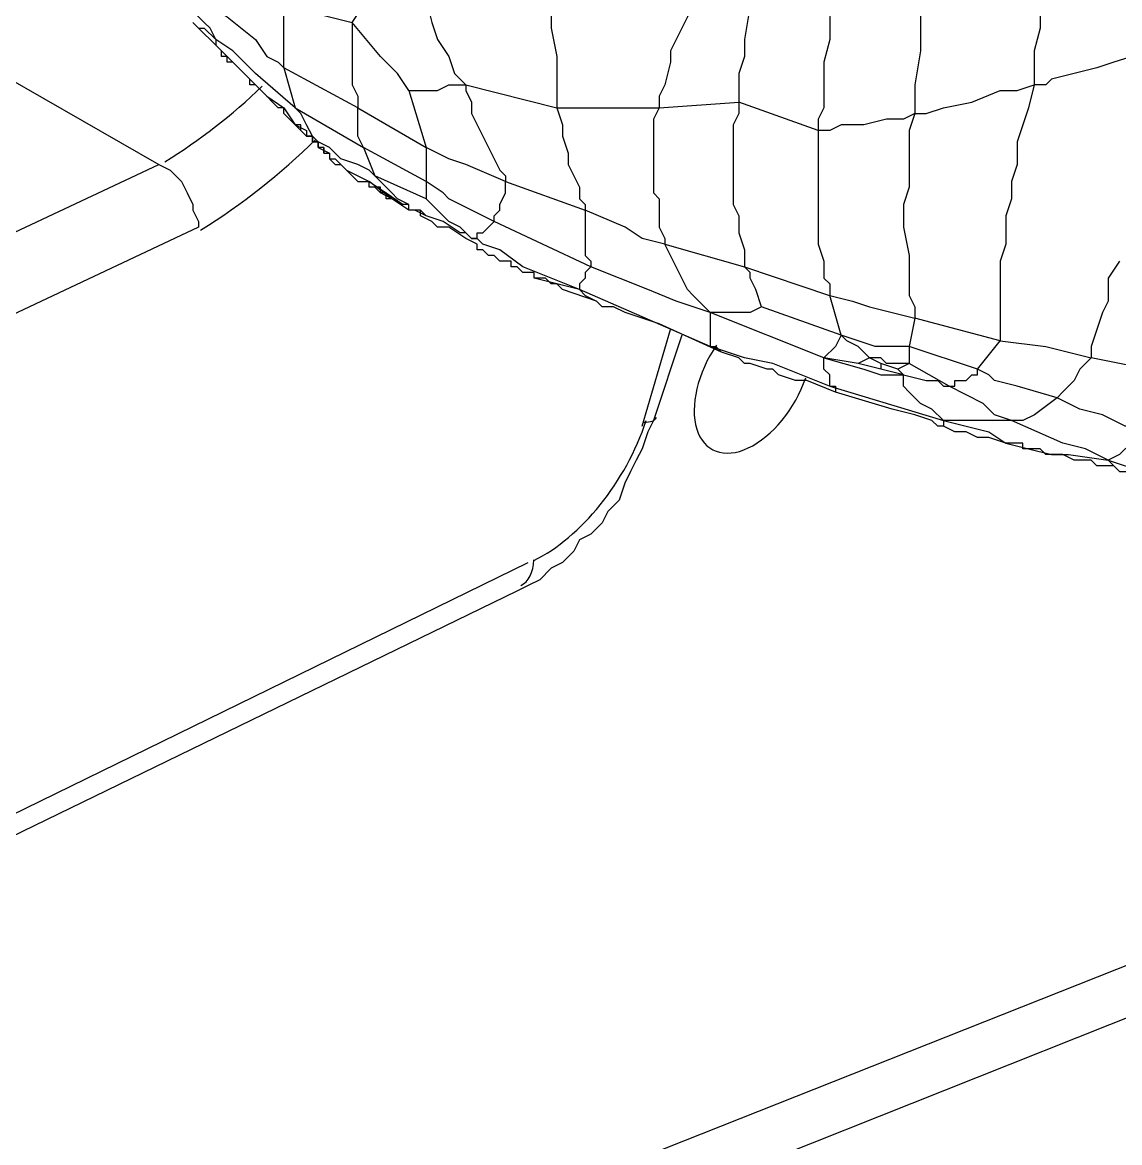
# Model space of a CAD drawing. Header units: millimetres. Extents: x 2758 to 41047, y 670 to 17125.
# Drawn here: x 34848.5 to 34928.9, y 8284.9 to 8367 of the extents above; entities that cross this region are included whole.
import ezdxf

# ---------------------------------------------------------------- set-up
doc = ezdxf.new("R2010")
doc.units = ezdxf.units.MM
doc.layers.add('PDF2_Geometría', color=7, linetype='Continuous')

# ---------------------------------------------------------------- blocks, each defined once
blk = doc.blocks.new('OH3A1-1$-$ASSY$$CENTER$TUB_-_v2$-$copia')
at = {"layer": 'PDF2_Geometría', "lineweight": -3}
for points in [[(15.28334384494357, 10.76917351616753), (15.28584374321831, 10.77084011501736), (15.28834364149305, 10.77250671386718), (15.29334343804253, 10.77500661214192), (15.29834323459201, 10.77833980984158), (15.30000983344184, 10.77917310926649), (15.30167643229166, 10.7800064086914), (15.30250973171658, 10.78083970811632), (15.30084313286675, 10.77000681559244), (15.30000983344184, 10.76417371961805), (15.29917653401692, 10.75834062364366), (15.2975099351671, 10.74667443169488), (15.2975099351671, 10.74417453342014), (15.29667663574218, 10.74084133572048), (15.29667663574218, 10.73834143744574), (15.29667663574218, 10.735841539171)], [(15.31751166449653, 10.69334242078993), (15.30501217312283, 10.69584231906467), (15.30417887369791, 10.69500901963976), (15.303345574273, 10.69417572021484), (15.30251227484809, 10.69250912136501), (15.30084567599826, 10.69084252251519), (15.30001237657335, 10.69000922309028)], [(15.30917867024739, 10.71000840928819), (15.30751207139757, 10.70750851101345), (15.30751207139757, 10.7041753133138), (15.30667877197265, 10.70250871446397), (15.30584547254774, 10.70000881618923), (15.30501217312283, 10.69750891791449), (15.30501217312283, 10.69667561848958), (15.30501217312283, 10.69584231906467)], [(15.26917690700955, 10.75667402479383), (15.26501040988498, 10.76417371961805), (15.26251051161024, 10.76750691731771), (15.2600106133355, 10.77167341444227), (15.25917731391059, 10.76667361789279), (15.25834401448567, 10.76167382134331), (15.25667741563585, 10.75667402479383), (15.25667741563585, 10.75417412651909), (15.25584411621094, 10.75167422824436), (15.25584411621094, 10.74917432996961), (15.25501081678602, 10.74750773111979), (15.25417751736111, 10.74250793457031), (15.25417751736111, 10.74000803629557), (15.25334421793619, 10.73750813802083), (15.25334421793619, 10.735841539171), (15.25334421793619, 10.73417494032118), (15.25334421793619, 10.73334164089627)], [(15.28334384494357, 10.76917351616753), (15.28167724609375, 10.76750691731771), (15.28001064724392, 10.76584031846788), (15.27584415011935, 10.76250712076823), (15.2725109524197, 10.75917392306857), (15.26917775472005, 10.75667402479383), (15.26834445529513, 10.75250752766927), (15.26751115587022, 10.74917432996961), (15.26667785644531, 10.74584113226996), (15.26667785644531, 10.74250793457031), (15.2658445570204, 10.73917473687066), (15.2658445570204, 10.735841539171), (15.2658445570204, 10.73250834147135), (15.26501125759548, 10.73084174262152), (15.26501125759548, 10.7291751437717)], [(15.28334384494357, 10.76917351616753), (15.28334384494357, 10.76667361789279), (15.28251054551866, 10.76417371961805), (15.28167724609375, 10.76000722249349), (15.28084394666883, 10.75000762939453), (15.28001064724392, 10.74750773111979), (15.28001064724392, 10.74500783284505), (15.28001064724392, 10.74334123399522), (15.28001064724392, 10.74084133572048), (15.27917734781901, 10.735841539171), (15.27917734781901, 10.73334164089627), (15.27917734781901, 10.73167504204644)], [(15.25084431966146, 10.76000637478298), (15.25001102023654, 10.75833977593316), (15.24917772081163, 10.75667317708333), (15.24834442138671, 10.75500657823351), (15.24834442138671, 10.75250667995876), (15.24584452311198, 10.74584028455946), (15.24417792426215, 10.74250708685981), (15.24334462483724, 10.74084048800998), (15.24334462483724, 10.73917388916015), (15.24251132541232, 10.7358406914605), (15.24167802598741, 10.73417409261067), (15.24167802598741, 10.73250749376085)], [(15.19667731391059, 10.74500783284505), (15.19834391276041, 10.74750773111979), (15.19917721218533, 10.74834103054469), (15.20001051161024, 10.75000762939453), (15.20501030815972, 10.75667402479383), (15.20667690700955, 10.75084092881944), (15.20751020643446, 10.74834103054469), (15.20834350585937, 10.74500783284505), (15.20917680528429, 10.74250793457031), (15.21084340413411, 10.74000803629557), (15.21167670355902, 10.73750813802083), (15.21251000298394, 10.73667483859592), (15.21334330240885, 10.735841539171)], [(15.17667643229166, 10.74250793457031), (15.17584313286675, 10.74417453342014), (15.17500983344184, 10.74500783284505), (15.1725099351671, 10.74750773111979), (15.17167663574219, 10.74834103054469), (15.17167663574219, 10.75000762939453), (15.17084333631727, 10.75167422824436), (15.17001003689236, 10.75250752766927), (15.17084333631727, 10.75167422824436), (15.17167663574219, 10.75084092881944), (15.17417653401692, 10.74917432996961), (15.17584313286675, 10.74750773111979), (15.17834303114149, 10.74584113226996), (15.18250952826606, 10.74250793457031), (15.18417612711588, 10.74000803629557), (15.18584272596571, 10.73917473687066), (15.18667602539062, 10.73834143744575), (15.18667602539062, 10.73917473687066), (15.18667602539062, 10.74084133572048), (15.18667602539062, 10.74334123399522), (15.18667602539062, 10.74500783284505), (15.18667602539062, 10.74667443169488), (15.18667602539062, 10.74750773111979), (15.19667561848958, 10.74500783284505)], [(15.12334526909722, 10.75000678168402), (15.16834343804253, 10.72417449951172)], [(15.22584364149305, 10.74750688340929), (15.22584364149305, 10.74584028455946), (15.22584364149305, 10.74417368570963), (15.22667694091797, 10.74000718858507), (15.22667694091797, 10.73750729031033), (15.22667694091797, 10.7358406914605), (15.22667694091797, 10.73417409261067), (15.22667694091797, 10.73250749376085)], [(15.17334323459201, 10.74500698513455), (15.17417653401692, 10.74417368570963), (15.17500983344184, 10.74417368570963), (15.17667643229166, 10.74250708685981)], [(15.17834303114149, 10.74000718858507), (15.17750973171658, 10.74000718858507), (15.17750973171658, 10.74084048800998), (15.17667643229166, 10.74167378743489), (15.17584313286675, 10.74250708685981), (15.17500983344184, 10.74334038628472), (15.17417653401692, 10.74417368570963), (15.17334323459201, 10.74500698513455)], [(15.20501030815972, 10.73500739203559), (15.20334370930989, 10.73750729031033), (15.20084381103515, 10.74000718858507), (15.19667731391059, 10.74500698513455), (15.19667731391059, 10.74167378743489), (15.19667731391059, 10.74000718858507), (15.19667731391059, 10.73834058973524), (15.19667731391059, 10.7358406914605), (15.1975106133355, 10.73417409261067), (15.1975106133355, 10.73334079318576), (15.1975106133355, 10.73250749376085), (15.18667772081163, 10.73834058973524), (15.18834431966145, 10.73250749376085), (15.18251122368706, 10.73750729031033), (15.17917802598741, 10.74084048800998), (15.17667812771267, 10.74250708685981), (15.17667812771267, 10.74167378743489), (15.17751142713758, 10.74084048800998), (15.17917802598741, 10.73917388916015), (15.18084462483724, 10.73750729031033), (15.18167792426215, 10.73667399088541), (15.18251122368706, 10.7358406914605)], [(15.32167731391059, 10.74334038628472), (15.30834452311198, 10.73917388916015), (15.30584462483724, 10.73834058973524), (15.30251142713759, 10.73750729031033), (15.29917822943793, 10.73667399088541), (15.29834493001302, 10.7358406914605), (15.2975116305881, 10.7358406914605), (15.29667833116319, 10.7358406914605)], [(15.18417697482639, 10.73417409261067), (15.18334367540147, 10.73500739203559), (15.18251037597656, 10.7358406914605), (15.18167707655164, 10.7358406914605), (15.18167707655164, 10.73667399088541), (15.18084377712673, 10.73750729031033), (15.18001047770182, 10.73834058973524), (15.17917717827691, 10.73917388916015), (15.17834387885199, 10.73917388916015), (15.17834387885199, 10.74000718858507)], [(15.1783447265625, 10.74000718858507), (15.18251122368706, 10.7358406914605)], [(15.18417697482639, 10.73417409261067), (15.18334367540147, 10.73500739203559), (15.18251037597656, 10.7358406914605), (15.18417697482639, 10.73417409261067), (15.18667687310113, 10.73250749376085), (15.18834347195095, 10.73000759548611), (15.19001007080078, 10.72917429606119), (15.19001007080078, 10.72834099663628), (15.19084337022569, 10.72834099663628), (15.19001007080078, 10.73000759548611), (15.18917677137586, 10.73167419433593), (15.18834347195095, 10.73250749376085), (15.19834306504991, 10.72667439778645), (15.197509765625, 10.72834099663628), (15.197509765625, 10.73000759548611), (15.197509765625, 10.73084089491102), (15.197509765625, 10.73167419433593), (15.197509765625, 10.73250749376085), (15.20750935872396, 10.72667439778645)], [(15.20501030815972, 10.73500739203559), (15.20751020643446, 10.73500739203559), (15.20917680528429, 10.73500739203559), (15.21084340413411, 10.7358406914605), (15.21251000298394, 10.7358406914605), (15.21334330240885, 10.7358406914605), (15.21334330240885, 10.73500739203559), (15.21417660183377, 10.73334079318576), (15.21417660183377, 10.73167419433593), (15.21500990125868, 10.73000759548611), (15.21584320068359, 10.72834099663628), (15.2166765001085, 10.72667439778645), (15.21750979953342, 10.72500779893663), (15.21834309895833, 10.7233412000868), (15.21917639838324, 10.72250790066189), (15.21917639838324, 10.72167460123698)], [(15.20501030815972, 10.73500739203559), (15.20751020643446, 10.72667439778645)], [(15.21334499782986, 10.7358406914605), (15.22667778862847, 10.73250749376085)], [(15.27917819552951, 10.73167334662543), (15.28084479437934, 10.73167334662543), (15.28334469265408, 10.73250664605034), (15.28751118977864, 10.73333994547526), (15.29167768690321, 10.73500654432508), (15.29417758517795, 10.73500654432508), (15.29667748345269, 10.73583984375), (15.29584418402778, 10.73250664605034), (15.29501088460286, 10.7300067477756), (15.29417758517795, 10.72750684950086), (15.29417758517795, 10.72417365180121), (15.29334428575302, 10.72167375352647), (15.29334428575302, 10.71917385525173), (15.29251098632812, 10.71667395697699), (15.29251098632812, 10.71417405870225), (15.29251098632812, 10.71250745985243), (15.29167768690321, 10.71000756157769), (15.29167768690321, 10.70750766330295), (15.29167768690321, 10.70667436387803), (15.29167768690321, 10.70584106445312), (15.29167768690321, 10.70417446560329), (15.29167768690321, 10.70334116617838), (15.29167768690321, 10.70250786675347), (15.29167768690321, 10.70000796847873), (15.29167768690321, 10.69917466905382), (15.29167768690321, 10.6983413696289)], [(15.19084337022569, 10.72834099663628), (15.19001007080078, 10.72834099663628), (15.18917677137586, 10.72917429606119), (15.18834347195095, 10.73000759548611), (15.18751017252604, 10.73084089491102), (15.18667687310113, 10.73167419433594), (15.18667687310113, 10.73250749376085), (15.18584357367621, 10.73250749376085), (15.1850102742513, 10.73334079318576), (15.18417697482639, 10.73417409261067)], [(15.24167717827691, 10.73250749376085), (15.25334337022569, 10.73334079318576)], [(15.26501125759548, 10.72917344835069), (15.2533450656467, 10.73333994547526), (15.2533450656467, 10.73167334662543), (15.25251176622179, 10.73000674777561), (15.25251176622179, 10.72750684950086), (15.25251176622179, 10.72584025065104), (15.25251176622179, 10.7233403523763), (15.25251176622179, 10.72000715467665), (15.25251176622179, 10.71834055582682), (15.2533450656467, 10.716673956977), (15.2533450656467, 10.71417405870225), (15.25417836507161, 10.71167416042752), (15.25417836507161, 10.71000756157769), (15.25417836507161, 10.70917426215278)], [(15.22667778862847, 10.73250664605034), (15.22751108805338, 10.7300067477756), (15.22751108805338, 10.72834014892578), (15.2283443874783, 10.72584025065104), (15.2283443874783, 10.72417365180121), (15.23001098632812, 10.72084045410156), (15.23001098632812, 10.71917385525173), (15.23084428575304, 10.71834055582682), (15.23084428575304, 10.71750725640191)], [(15.22667778862847, 10.73250664605034), (15.22917768690321, 10.73250664605034), (15.23084428575304, 10.73250664605034), (15.23417748345269, 10.73250664605034), (15.23751068115234, 10.73250664605034), (15.23917728000217, 10.73250664605034), (15.24167717827691, 10.73250664605034), (15.24084387885199, 10.73084004720052), (15.24084387885199, 10.7300067477756), (15.24084387885199, 10.72667355007595), (15.24084387885199, 10.72167375352647), (15.24084387885199, 10.72000715467665), (15.24167717827691, 10.71917385525173), (15.24167717827691, 10.71667395697699), (15.24167717827691, 10.71500735812717), (15.24251047770182, 10.71334075927734), (15.24251047770182, 10.71250745985243)], [(15.2791765001085, 10.73167334662543), (15.27750990125868, 10.73084004720052), (15.27501000298394, 10.73084004720052), (15.27167680528427, 10.7300067477756), (15.26834360758463, 10.7300067477756), (15.2666770087348, 10.72917344835069), (15.26584370930989, 10.72917344835069), (15.26501040988498, 10.72917344835069), (15.26501040988498, 10.72834014892578), (15.26501040988498, 10.72750684950086), (15.26501040988498, 10.72584025065104), (15.26501040988498, 10.72417365180121), (15.26501040988498, 10.72250705295139), (15.26501040988498, 10.71917385525173), (15.26501040988498, 10.71584065755208), (15.26501040988498, 10.71417405870225), (15.26501040988498, 10.71250745985243), (15.26584370930989, 10.71000756157769), (15.26584370930989, 10.70750766330295), (15.2666770087348, 10.70667436387803), (15.2666770087348, 10.70500776502821)], [(15.27917819552951, 10.73167334662543), (15.2783448961046, 10.72917344835069), (15.2783448961046, 10.72667355007595), (15.2783448961046, 10.72250705295139), (15.2783448961046, 10.72084045410156), (15.27751159667968, 10.71834055582682), (15.27751159667968, 10.71500735812717), (15.2783448961046, 10.7108408610026), (15.2783448961046, 10.70917426215277), (15.2783448961046, 10.70750766330295), (15.2783448961046, 10.70667436387803), (15.2783448961046, 10.70500776502821), (15.27917819552951, 10.70334116617838), (15.27917819552951, 10.70250786675347), (15.27917819552951, 10.70167456732856)], [(15.19250996907552, 10.72584109836154), (15.19250996907552, 10.72667439778645), (15.1916766696506, 10.72667439778645), (15.1916766696506, 10.72750769721137), (15.19084337022569, 10.72750769721137), (15.19084337022569, 10.72834099663628), (15.19001007080078, 10.72834099663628), (15.18917677137586, 10.72917429606119), (15.18917677137586, 10.73000759548611), (15.18834347195095, 10.73000759548611), (15.18751017252604, 10.73084089491102)], [(15.20750935872396, 10.72167460123698), (15.19834306504991, 10.72667439778645), (15.20000966389974, 10.72250790066189), (15.19917636447482, 10.7233412000868), (15.197509765625, 10.72417449951172), (15.19500986735026, 10.72500779893663), (15.19334326850043, 10.72667439778645), (15.1916766696506, 10.72750769721137), (15.19084337022569, 10.72834099663628), (15.19084337022569, 10.72750769721137), (15.1916766696506, 10.72750769721137), (15.1916766696506, 10.72667439778645), (15.19334326850043, 10.72584109836154)], [(15.19250996907552, 10.72667439778645), (15.19250996907552, 10.72584109836154), (15.19334326850043, 10.72584109836154)], [(15.23167588975694, 10.70917426215277), (15.21750979953342, 10.71584065755208), (15.21750979953342, 10.71667395697699), (15.21834309895833, 10.71750725640191), (15.21834309895833, 10.71834055582682), (15.21917639838324, 10.72000715467665), (15.21917639838324, 10.72084045410156), (15.21917639838324, 10.72167375352647), (15.21334330240885, 10.72417365180121), (15.21084340413411, 10.72500695122613), (15.20751020643446, 10.72667355007595), (15.20751020643446, 10.72584025065104), (15.20751020643446, 10.72500695122613), (15.20751020643446, 10.72417365180121), (15.20751020643446, 10.72250705295139), (15.20751020643446, 10.72167375352647)], [(15.19334411621094, 10.72584025065104), (15.19334411621094, 10.72500695122613), (15.19417741563585, 10.72417365180121), (15.19501071506076, 10.72417365180121), (15.19584401448567, 10.7233403523763), (15.19917721218533, 10.72167375352647)], [(15.19334411621094, 10.72584025065104), (15.19334411621094, 10.72584025065104)], [(15.19334411621094, 10.72584025065104), (15.19334411621094, 10.72500695122613), (15.19417741563585, 10.72500695122613), (15.19501071506076, 10.72417365180121), (15.19584401448567, 10.7233403523763), (15.19667731391059, 10.72250705295139), (15.1975106133355, 10.72167375352647), (15.19834391276041, 10.72167375352647), (15.19917721218533, 10.72167375352647)], [(14.86168246799045, 10.59917619493272), (14.87918175591363, 10.58834330240885), (15.1683366563585, 10.7241711086697)], [(15.16834343804253, 10.72417365180121), (15.17001003689236, 10.7233403523763), (15.17084333631727, 10.72250705295139), (15.17167663574219, 10.72167375352647), (15.1725099351671, 10.72000715467665), (15.17334323459201, 10.71834055582682), (15.17334323459201, 10.71750725640191), (15.17417653401692, 10.71584065755208), (15.17417653401692, 10.71500735812717)], [(15.20501030815972, 10.71834140353732), (15.20334370930989, 10.71917470296224), (15.20251040988498, 10.72000800238715), (15.20084381103515, 10.72167460123698), (15.20001051161024, 10.72250790066189)], [(15.20751105414496, 10.71917385525173), (15.20001135932074, 10.72250705295139)], [(15.19917805989583, 10.72167460123698), (15.20167795817057, 10.72000800238715), (15.20417785644531, 10.71834140353732)], [(15.20251125759548, 10.71917385525173), (15.19917805989583, 10.72167375352647)], [(15.20417785644531, 10.71834055582682), (15.20251125759548, 10.71917385525173), (15.20084465874566, 10.72000715467665), (15.20084465874566, 10.72084045410156), (15.20001135932075, 10.72084045410156), (15.19917805989583, 10.72084045410156), (15.19917805989583, 10.72167375352647)], [(15.20251125759548, 10.71917385525173), (15.20167795817057, 10.71917385525173), (15.20167795817057, 10.72000715467665), (15.20084465874566, 10.72000715467665), (15.20001135932074, 10.72084045410156), (15.19917805989583, 10.72084045410156), (15.19917805989583, 10.72167375352647)], [(15.23001098632812, 10.70584106445312), (15.22584448920356, 10.70750766330295), (15.22167799207899, 10.70917426215278), (15.21834479437934, 10.71167416042752), (15.2158448961046, 10.71250745985243), (15.21501159667969, 10.71334075927734), (15.21417829725477, 10.71334075927734), (15.21501159667969, 10.71334075927734), (15.21501159667969, 10.71417405870225), (15.2158448961046, 10.71417405870225), (15.21667819552951, 10.71500735812717), (15.21751149495442, 10.71584065755208), (15.21251169840495, 10.71834055582682), (15.21084509955512, 10.71917385525173), (15.21001180013021, 10.72000715467665), (15.20751190185547, 10.72167375352647), (15.20751190185547, 10.71917385525173)], [(15.21917724609375, 10.72167375352647), (15.23084343804253, 10.71750725640191)], [(15.20417785644531, 10.71834055582682), (15.20251125759548, 10.71917385525173)], [(15.20251125759548, 10.71917385525173), (15.20251125759548, 10.71917385525173)], [(15.20751105414496, 10.71667395697699), (15.20667775472005, 10.71750725640191), (15.20584445529514, 10.71750725640191), (15.20501115587022, 10.71750725640191), (15.20251125759548, 10.71917385525173)], [(15.21417744954427, 10.71334075927734), (15.21334415011935, 10.71417405870225), (15.21251085069444, 10.71500735812717), (15.21084425184461, 10.71584065755208), (15.20917765299479, 10.71750725640191), (15.20751105414496, 10.71917385525173)], [(15.20501030815972, 10.71834055582682), (15.20417700873481, 10.71834055582682)], [(15.20584445529514, 10.71750725640191), (15.20501115587022, 10.71750725640191), (15.20501115587022, 10.71834055582682)], [(15.21417744954427, 10.71334075927734), (15.21334415011935, 10.71417405870225), (15.21251085069444, 10.71417405870225), (15.2100109524197, 10.71584065755208), (15.20751105414496, 10.716673956977), (15.20584445529514, 10.71750725640191)], [(15.22334459092881, 10.70834096272786), (15.2225112915039, 10.70834096272786), (15.22167799207899, 10.70834096272786), (15.22084469265408, 10.70917426215277), (15.22001139322916, 10.70917426215277), (15.22001139322916, 10.71000756157769), (15.21917809380425, 10.71000756157769), (15.21834479437934, 10.71000756157769), (15.21751149495442, 10.7108408610026), (15.21667819552951, 10.7108408610026), (15.2158448961046, 10.71167416042752), (15.21501159667968, 10.71167416042752), (15.21501159667968, 10.71250745985243), (15.21334499782986, 10.71334075927734), (15.21084509955512, 10.71500735812717), (15.20917850070529, 10.71500735812717), (15.20834520128038, 10.71584065755208), (15.20667860243055, 10.71667395697699), (15.20667860243055, 10.71750725640191), (15.20584530300564, 10.71750725640191)], [(15.27834235297309, 10.69750807020399), (15.27667575412326, 10.69750807020399), (15.27584245469835, 10.69750807020399), (15.27334255642361, 10.69750807020399), (15.26834275987413, 10.69917466905382), (15.25667656792534, 10.70334116617838), (15.25500996907552, 10.70250786675347), (15.25251007080078, 10.70250786675347), (15.24917687310113, 10.70250786675347), (15.24667697482638, 10.70500776502821), (15.24584367540147, 10.70584106445312), (15.24501037597656, 10.70750766330295), (15.24251047770182, 10.71250745985243), (15.23917728000217, 10.71334075927734), (15.23667738172743, 10.71500735812717), (15.23084428575304, 10.71750725640191), (15.23084428575304, 10.71667395697699), (15.23084428575304, 10.71584065755208), (15.23084428575304, 10.71500735812717), (15.23084428575304, 10.71250745985243), (15.23084428575304, 10.71167416042752), (15.23084428575304, 10.7108408610026), (15.23167758517795, 10.71000756157769), (15.23167758517795, 10.70917426215277)], [(15.1741706000434, 10.71500481499566), (14.88418240017361, 10.57834370930989)], [(15.24251132541232, 10.71250745985243), (15.25417751736111, 10.70917426215277)], [(15.24917602539062, 10.70250786675347), (15.24667612711588, 10.70334116617838), (15.24417622884114, 10.70417446560329), (15.24000973171658, 10.70584106445312), (15.23167673746744, 10.70917426215277), (15.23084343804253, 10.70834096272786), (15.23084343804253, 10.70750766330295), (15.23001013861762, 10.70667436387803), (15.23001013861762, 10.70584106445312)], [(15.25667656792534, 10.70334116617838), (15.25584326850043, 10.70584106445312), (15.25500996907552, 10.70750766330295), (15.25500996907552, 10.70834096272786), (15.2541766696506, 10.70917426215277), (15.2666761610243, 10.70500776502821)], [(15.23251003689236, 10.70417446560329), (15.22751024034288, 10.70584106445312), (15.22667694091797, 10.70667436387804), (15.22584364149305, 10.70667436387804), (15.22501034206814, 10.70750766330295), (15.22417704264323, 10.70750766330295), (15.22334374321831, 10.70750766330295)], [(15.23001098632812, 10.70584106445312), (15.22334459092882, 10.70750766330295), (15.22334459092882, 10.70834096272786)], [(15.24917602539062, 10.69750807020399), (15.23001013861762, 10.70584106445312)], [(15.23001098632812, 10.70584106445312), (15.23084428575304, 10.70500776502821), (15.23251088460286, 10.70417446560329)], [(15.26751030815972, 10.69084082709418), (15.26334381103515, 10.69250742594401), (15.26167721218533, 10.69250742594401), (15.25917731391059, 10.69334072536892), (15.25834401448567, 10.69417402479383), (15.25751071506076, 10.69417402479383), (15.25501081678602, 10.69500732421875), (15.25417751736111, 10.69500732421875), (15.25334421793619, 10.69584062364366), (15.25084431966146, 10.69667392306857), (15.24167802598741, 10.70084042019314), (15.23917812771267, 10.70167371961805), (15.23667822943793, 10.70250701904297), (15.2350116305881, 10.70334031846788), (15.23334503173828, 10.70334031846788), (15.23251173231337, 10.70417361789279)], [(15.26834445529513, 10.69917466905382), (15.26667785644531, 10.70500776502821), (15.27001105414496, 10.70417446560329), (15.2725109524197, 10.70334116617838), (15.27917734781901, 10.70167456732856)], [(15.26584370930989, 10.69584062364366), (15.24917772081163, 10.70250701904297), (15.24917772081163, 10.70084042019314), (15.24917772081163, 10.70000712076823), (15.24917772081163, 10.6983405219184), (15.24917772081163, 10.69750722249349)], [(15.28834364149305, 10.69417402479383), (15.29167683919271, 10.6983405219184), (15.27917734781901, 10.70167371961805), (15.27834404839409, 10.69750722249349)], [(15.24500020345052, 10.69916873508029), (15.24083370632595, 10.68666924370659), (15.24000040690104, 10.68500264485677), (15.23916710747613, 10.68250274658203), (15.23833380805121, 10.6808361477322), (15.2375005086263, 10.67916954888238), (15.23666720920139, 10.67750295003255), (15.23583390977647, 10.67500305175781), (15.23416731092664, 10.67333645290798), (15.23333401150173, 10.67166985405816), (15.23166741265191, 10.67000325520833), (15.23000081380208, 10.66916995578342), (15.22916751437717, 10.66750335693359), (15.22750091552734, 10.66583675808376), (15.22583431667752, 10.66500345865885), (15.22416771782769, 10.66333685980902), (15.22250111897786, 10.66250356038411), (15.22083452012803, 10.6616702609592), (14.77335272894965, 10.44417911105685)], [(15.23917643229166, 10.6858410305447), (15.24334292941623, 10.70000712076823)], [(15.2725101047092, 10.69584062364366), (15.27084350585937, 10.69750722249349), (15.26917690700954, 10.6983405219184), (15.26834360758463, 10.69917382134331), (15.26751030815972, 10.69750722249349), (15.26584370930989, 10.69584062364366)], [(15.2666761610243, 10.69167412651909), (15.25834316677517, 10.69500732421875), (15.25417666965061, 10.69584062364366), (15.25167677137587, 10.69667392306857), (15.24917687310113, 10.69750722249349), (15.25001017252604, 10.69750722249349), (15.25084347195095, 10.69667392306857)], [(15.28417799207899, 10.69167412651909), (15.2850112915039, 10.69167412651909), (15.2850112915039, 10.69250742594401), (15.28667789035373, 10.69250742594401), (15.28751118977864, 10.69334072536892), (15.28834448920355, 10.69334072536892), (15.28834448920355, 10.69417402479383), (15.2783448961046, 10.69750722249349), (15.2783448961046, 10.69584062364366), (15.2783448961046, 10.69500732421875)], [(15.2916768391927, 10.6983405219184), (15.29834323459201, 10.69750722249349), (15.30167643229166, 10.69667392306857), (15.30500962999132, 10.69584062364366)], [(15.26667785644531, 10.69167412651909), (15.26667785644531, 10.69250742594401), (15.26667785644531, 10.69334072536892), (15.2658445570204, 10.69417402479383), (15.2658445570204, 10.69500732421875), (15.2658445570204, 10.69584062364366)], [(15.27417670355903, 10.69500732421875), (15.2725101047092, 10.69584062364366), (15.27084350585937, 10.69500732421875)], [(15.27834404839409, 10.69500732421875), (15.27751074896918, 10.69500732421875), (15.27667744954427, 10.69500732421875), (15.27501085069444, 10.69500732421875), (15.27417755126953, 10.69584062364366), (15.27334425184462, 10.69584062364366), (15.2725109524197, 10.69584062364366)], [(15.27417670355903, 10.69500732421875), (15.27417670355903, 10.69417402479383)], [(15.28334384494357, 10.68667432996962), (15.28167724609375, 10.68834092881944), (15.28001064724392, 10.68917422824436), (15.27834404839409, 10.69084082709418), (15.27751074896918, 10.69167412651909), (15.27751074896918, 10.69334072536892), (15.27667744954427, 10.69417402479383), (15.27417755126953, 10.69500732421875)], [(15.27750990125868, 10.69334072536892), (15.28084309895833, 10.69250742594401), (15.28250969780816, 10.69250742594401), (15.28334299723307, 10.69167412651909), (15.28417629665798, 10.69167412651909), (15.27834320068359, 10.69500732421875), (15.27667660183376, 10.69417402479383)], [(15.30000983344184, 10.69000752766927), (15.29417673746745, 10.69167412651909), (15.29084353976779, 10.69250742594401), (15.29001024034288, 10.69334072536892), (15.28834364149305, 10.69417402479383)], [(15.26667785644531, 10.69167412651909), (15.26751115587022, 10.69167412651909), (15.26751115587022, 10.69084082709418)], [(15.26667785644531, 10.69167412651909), (15.28334384494358, 10.68667432996962), (15.28334384494358, 10.6858410305447)], [(15.28334384494357, 10.6858410305447), (15.28251054551866, 10.6858410305447), (15.28167724609375, 10.68667432996962), (15.27917734781901, 10.68750762939453), (15.27584415011935, 10.68834092881944), (15.26751115587022, 10.69084082709418)], [(15.29334343804253, 10.68667432996962), (15.29084353976779, 10.68750762939453), (15.29001024034288, 10.68834092881944), (15.28917694091797, 10.68917422824436), (15.28417714436849, 10.69167412651909)], [(15.31334431966145, 10.68500773111979), (15.31167772081163, 10.6858410305447), (15.3100111219618, 10.6858410305447), (15.30667792426215, 10.68750762939453), (15.3033447265625, 10.68834092881944), (15.30001152886284, 10.69000752766927), (15.29667833116319, 10.68750762939453), (15.29501173231336, 10.68667432996962), (15.29417843288845, 10.68667432996962), (15.29334513346354, 10.68667432996962)], [(15.28334384494357, 10.68667432996962), (15.29001024034288, 10.68500773111979), (15.29251013861762, 10.68334113226996), (15.29584333631727, 10.68250783284505), (15.29917653401692, 10.68167453342014), (15.30167643229166, 10.68167453342014), (15.30750952826606, 10.68084123399522), (15.30834282769097, 10.68000793457031), (15.30917612711588, 10.6791746351454)], [(15.30751037597656, 10.68084038628472), (15.30417717827691, 10.68250698513454), (15.30084398057726, 10.68334028455946), (15.29334428575304, 10.68667348225911), (15.29251098632812, 10.68667348225911), (15.2908443874783, 10.68667348225911), (15.28834448920356, 10.68667348225911), (15.28584459092882, 10.68667348225911), (15.28334469265408, 10.68667348225911)], [(15.30917697482639, 10.67917378743489), (15.30834367540147, 10.68000708685981), (15.30751037597656, 10.68000708685981), (15.30667707655165, 10.68000708685981), (15.30584377712673, 10.68000708685981), (15.30501047770182, 10.68084038628472), (15.30417717827691, 10.68084038628472), (15.30334387885199, 10.68084038628472), (15.30251057942708, 10.68084038628472), (15.30084398057725, 10.68167368570963), (15.30001068115234, 10.68167368570963), (15.29917738172743, 10.68167368570963), (15.29834408230251, 10.68167368570963), (15.2975107828776, 10.68250698513454), (15.29667748345269, 10.68250698513454), (15.29584418402778, 10.68250698513454), (15.29501088460286, 10.68250698513454), (15.29501088460286, 10.68334028455946), (15.29417758517795, 10.68334028455946), (15.29334428575302, 10.68334028455946), (15.29251098632812, 10.68334028455946), (15.29001108805338, 10.68417358398437), (15.28917778862847, 10.68417358398437), (15.28834448920355, 10.68417358398437), (15.28667789035373, 10.68500688340928), (15.2850112915039, 10.68500688340928), (15.28334469265408, 10.6858401828342)], [(15.32834370930989, 10.68084038628472), (15.31334431966145, 10.68500688340928), (15.31251102023654, 10.68500688340928), (15.31251102023654, 10.68417358398437), (15.31167772081163, 10.68334028455946), (15.3100111219618, 10.68250698513454), (15.30917782253689, 10.68167368570963), (15.30751122368706, 10.68084038628472)], [(15.29584418402778, 10.68250698513454), (15.29584418402778, 10.68250698513454)], [(15.30751037597656, 10.68084038628472), (15.31251017252604, 10.67917378743489), (15.31750996907552, 10.67834048800998), (15.32167646620008, 10.67750718858507), (15.32417636447483, 10.67667388916015), (15.32667626274956, 10.67584058973524)], [(15.30917697482639, 10.67917378743489), (15.3100102742513, 10.67917378743489), (15.31084357367621, 10.67917378743489), (15.31167687310112, 10.67917378743489), (15.31251017252604, 10.67834048800998), (15.31334347195095, 10.67834048800998), (15.31417677137586, 10.67834048800998), (15.31584337022569, 10.67834048800998), (15.31834326850043, 10.67750718858507), (15.32084316677517, 10.67667388916015), (15.32167646620008, 10.67667388916015), (15.322509765625, 10.67667388916015), (15.32334306504991, 10.67667388916015), (15.32417636447482, 10.67667388916015), (15.32500966389974, 10.67667388916015), (15.32500966389974, 10.67584058973524), (15.32584296332465, 10.67584058973524), (15.32500966389974, 10.67584058973524), (15.32500966389974, 10.67667388916015), (15.32417636447482, 10.67667388916015), (15.32334306504991, 10.67667388916015), (15.32167646620008, 10.67667388916015), (15.32084316677517, 10.67667388916015), (15.32000986735026, 10.67667388916015)], [(14.77585177951389, 10.44751146104601), (15.22250027126736, 10.66583591037326)], [(15.31416659884982, 10.60833655463324), (14.7758551703559, 10.39501190185546)], [(15.3125, 10.59999932183159), (14.79085456000434, 10.39250776502821), (15.16000620524088, 10.17918311225043)]]:
    blk.add_lwpolyline(points, dxfattribs=at)
blk.add_lwpolyline([(15.27750990125868, 10.69334072536892), (15.27417670355903, 10.69417402479383), (15.27084350585937, 10.69500732421875), (15.26584370930989, 10.69584062364366), (15.27167680528429, 10.69417402479383), (15.27417670355903, 10.69334072536892)], close=True, dxfattribs=at)
for centre, radius, start, end in [((15.12293024965163, 10.79879779357457), 0.0874860200955934, 301.933559401632, 313.7893806634092), ((15.12220367378463, 10.79811583287684), 0.0985671144698017, 302.0247466792612, 314.5409710577848)]:
    blk.add_arc(centre, radius, start, end, dxfattribs=at)
for points in [[(15.25007968478732, 10.69772169325087), (15.24730437956916, 10.69362992689344), (15.24615894656711, 10.68874815728929), (15.24719079165988, 10.68541594039069)], [(15.25475235451592, 10.68263759761386), (15.25828218905131, 10.68429333411322), (15.26162143219842, 10.68837027507358), (15.26316904407076, 10.69291206783718)], [(15.22330898708767, 10.66615804036458), (15.2302493364546, 10.66952782291836), (15.23680087428623, 10.67767514207628), (15.23978615825102, 10.68664997388945)], [(15.23937310112847, 10.6864030626085), (15.24046262931823, 10.6864202770657), (15.2411284482744, 10.68666036966112), (15.24127096176147, 10.68708802477519)], [(15.24719079165988, 10.68541594039069), (15.24822377543258, 10.68208402917756), (15.25122365824381, 10.68098216607835), (15.25475235451592, 10.68263759761386)], [(15.22139485677083, 10.66247389051649), (15.22254782040914, 10.66303553220961), (15.2232418000963, 10.66440619701809), (15.22330787785848, 10.66625332726372)]]:
    blk.add_open_spline(points, degree=3, dxfattribs=at)

msp = doc.modelspace()

# ---------------------------------------------------------------- block references
at = {"xscale": 500, "yscale": 500, "zscale": 500}
msp.add_blockref('OH3A1-1$-$ASSY$$CENTER$TUB_-_v2$-$copia', (27274.28634909341, 2994.471230973386), dxfattribs=at)

doc.saveas('drawing.dxf')
